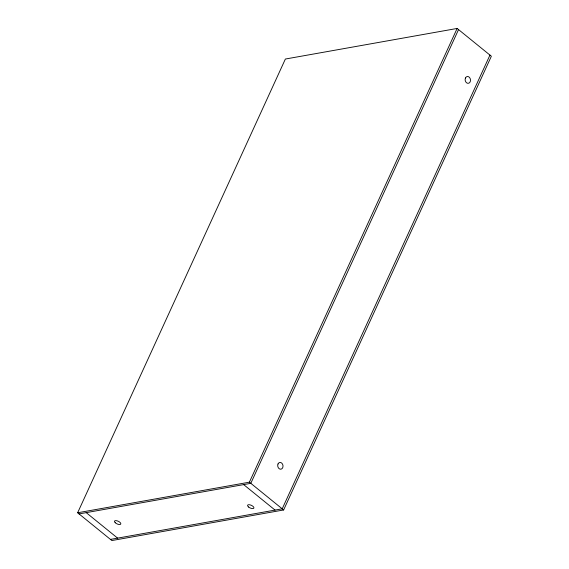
<?xml version="1.0" encoding="UTF-8"?>
<svg xmlns="http://www.w3.org/2000/svg" width="569" height="569" viewBox="0 0 569 569"><rect width="100%" height="100%" fill="white"/><g stroke="black" fill="none" stroke-linecap="round" stroke-linejoin="round"><path stroke-width="0.85" d="M77.64 512.769L285.375 59.034L457.135 28.45L491.36 56.231L283.625 509.966L111.865 540.55L77.64 512.769L249.4 482.178L283.625 509.966M249.4 482.178L457.135 28.45M458.543 29.595L250.808 483.33L79.048 513.914M489.952 55.086L282.217 508.814L110.457 539.405M243.653 484.603L275.055 510.094M86.211 512.641L117.612 538.132M277.999 463.984A3.414 2.639 79.9 0 0 280.467 469.212A3.414 2.639 79.9 0 0 282.615 464.283A3.414 2.639 79.9 0 0 277.999 463.984M465.463 77.996A3.442 2.66 79.9 0 0 467.867 83.323A3.442 2.66 79.9 0 0 470.115 78.408A3.442 2.66 79.9 0 0 465.463 77.996M248.603 507.029A3.442 1.451 24.6 0 0 253.859 508.117A3.442 1.451 24.6 0 0 249.784 504.803A3.442 1.451 24.6 0 0 248.603 507.029M115.258 522.747A3.442 1.451 24.6 0 0 120.671 524.177A3.442 1.451 24.6 0 0 117.036 520.813A3.442 1.451 24.6 0 0 115.258 522.747"/></g></svg>
